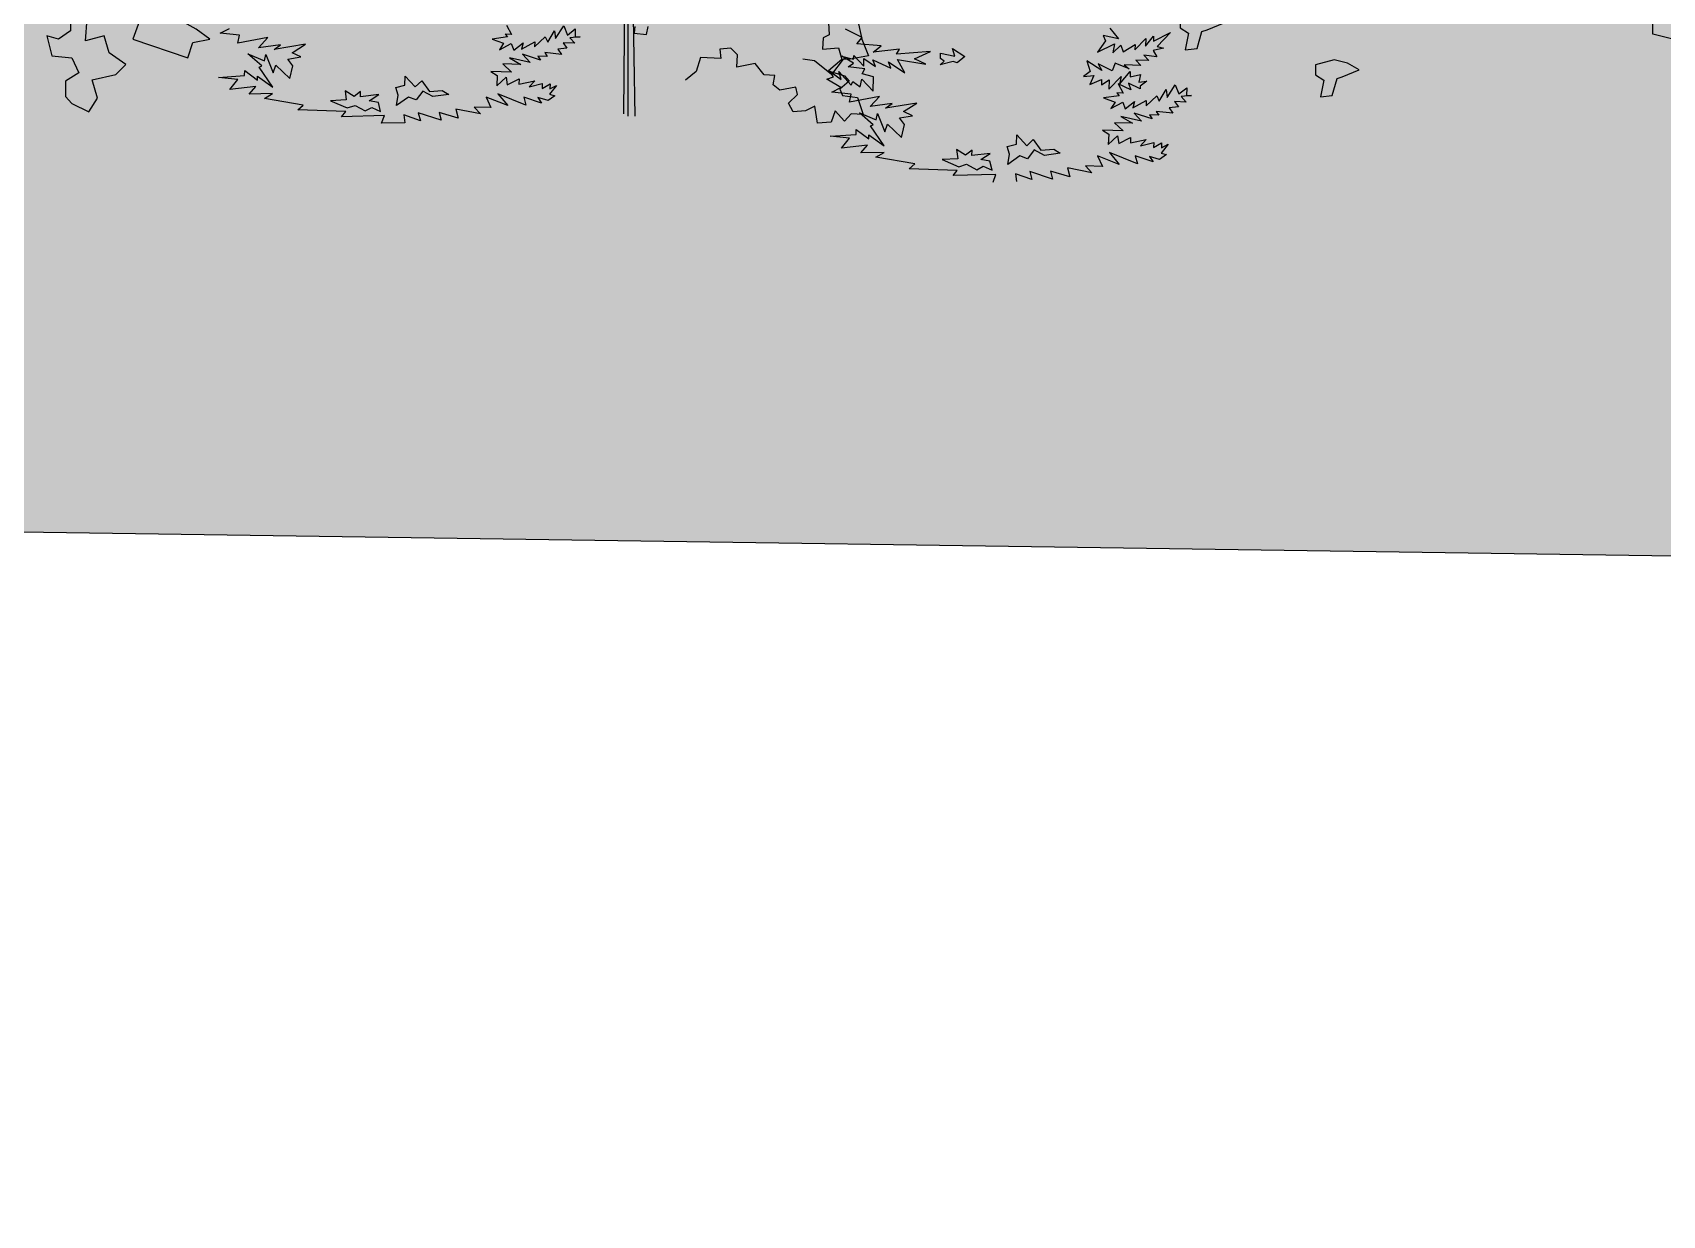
# Model space of a CAD drawing. Header units: inches. Extents: x 11.9 to 85.3, y 21.1 to 37.4.
# Drawn here: x 27.016 to 28.52, y 21.109 to 22.2 of the extents above; entities that cross this region are included whole.
import ezdxf

# ---------------------------------------------------------------- set-up
doc = ezdxf.new("R2010")
doc.units = ezdxf.units.IN
doc.header["$MEASUREMENT"] = 0
doc.layers.add('CAY', color=94, linetype='Continuous')
doc.layers.add('CAY-3', color=61, linetype='Continuous')

# ---------------------------------------------------------------- blocks, each defined once
blk = doc.blocks.new('A$C76451831')
at = {"layer": 'CAY'}
for p, q in [((4638.3, 140.1), (4640.6, 408.3)), ((4647.3, 135.4), (4647.3, 419.7)), ((4661.5, 135.4), (4656.8, 405.9)), ((5127.7, 296.8), (5093.9, 313.9)), ((5120.1, 324.9), (5127.1, 293.6)), ((5636.8, 316.2), (5655.1, 294.3)), ((5726.5, 289.5), (5762, 306.9)), ((5762, 306.9), (5734.3, 278.4)), ((5116.8, 284), (5127.7, 296.8)), ((5167, 279.6), (5116.8, 284)), ((5127.1, 293.6), (5140.7, 259.4)), ((5150.7, 267), (5167, 279.6)), ((5204.4, 272.8), (5150.7, 267)), ((5198.6, 262.6), (5204.4, 272.8)), ((5628.2, 290.2), (5611.5, 266.8)), ((5611.5, 266.8), (5646.6, 284.1)), ((5623.2, 300.8), (5628.2, 290.2)), ((5655.1, 294.3), (5623.2, 300.8)), ((5646.6, 284.1), (5643.2, 265.7)), ((5643.2, 265.7), (5659.6, 281)), ((5659.6, 281), (5664.6, 267.6)), ((5664.6, 267.6), (5689.1, 282.7)), ((5688.7, 271.8), (5710.9, 295)), ((5689.1, 282.7), (5688.7, 271.8)), ((5710.3, 279.2), (5726.9, 299.9)), ((5710.9, 295), (5710.3, 279.2)), ((5747.3, 275.2), (5725.9, 270.5)), ((5725.9, 270.5), (5733.6, 257.1)), ((5726.9, 299.9), (5726.5, 289.5)), ((5734.3, 278.4), (5747.3, 275.2)), ((5029.8, 248.8), (5005.7, 252.3)), ((5064.6, 221), (5029.8, 248.8)), ((5088.8, 252.3), (5064.6, 221)), ((5110, 244.4), (5086.5, 258.4)), ((5086.5, 258.4), (5110.3, 252.1)), ((5103, 252.3), (5088.8, 252.3)), ((5098.9, 236.6), (5110, 244.4)), ((5133.6, 232.7), (5098.9, 236.6)), ((5140.7, 259.4), (5103, 252.3)), ((5110.3, 252.1), (5110.6, 260.2)), ((5110.6, 260.2), (5131.1, 238.2)), ((5131.1, 238.2), (5131.7, 254.1)), ((5131.7, 254.1), (5155.1, 237.4)), ((5155.1, 237.4), (5150.1, 250.7)), ((5150.1, 250.7), (5186.7, 233.6)), ((5186.7, 233.6), (5182.2, 246.9)), ((5182.2, 246.9), (5215.8, 224.4)), ((5268.1, 267.9), (5198.6, 262.6)), ((5200.9, 251.6), (5259, 241.9)), ((5215.8, 224.4), (5200.9, 251.6)), ((5235.4, 253.2), (5268.1, 267.9)), ((5259, 241.9), (5235.4, 253.2)), ((5620.7, 229.3), (5589.6, 249)), ((5589.6, 249), (5596.6, 227.4)), ((5641.9, 228.5), (5613, 242.7)), ((5613, 242.7), (5620.7, 229.3)), ((5647.9, 244.2), (5641.9, 228.5)), ((5676.5, 232.3), (5647.9, 244.2)), ((5700.8, 239.6), (5666.4, 240.8)), ((5666.4, 240.8), (5676.5, 232.3)), ((5717.4, 249.5), (5690.7, 250.4)), ((5690.7, 250.4), (5700.8, 239.6)), ((5733.6, 257.1), (5706.9, 260.7)), ((5706.9, 260.7), (5717.4, 249.5)), ((5055.4, 211.4), (5069.2, 216.4)), ((5084.3, 194.5), (5055.4, 211.4)), ((5069.2, 216.4), (5061.4, 227.5)), ((5061.4, 227.5), (5084.8, 210.4)), ((5080, 226.9), (5105.7, 199.2)), ((5084.8, 210.4), (5080, 226.9)), ((5105.7, 199.2), (5108.7, 206.8)), ((5108.7, 206.8), (5124.2, 195.8)), ((5124.2, 195.8), (5127.5, 211.6)), ((5127.5, 211.6), (5150.6, 186.8)), ((5127.8, 222.5), (5133.6, 232.7)), ((5151.6, 216.2), (5127.8, 222.5)), ((5150.6, 186.8), (5151.6, 216.2)), ((5596.6, 227.4), (5583.1, 217)), ((5583.1, 217), (5604.4, 219)), ((5604.4, 219), (5595.6, 200.7)), ((5595.6, 200.7), (5620, 210.3)), ((5620, 210.3), (5619.6, 199.9)), ((5619.6, 199.9), (5635.8, 209.7)), ((5635.2, 191.1), (5660.1, 217)), ((5635.8, 209.7), (5635.2, 191.1)), ((5654.1, 201.4), (5664.3, 182.4)), ((5680.4, 189.6), (5654.1, 201.4)), ((5656.8, 201.3), (5679, 227.2)), ((5660.1, 217), (5656.8, 201.3)), ((5699.1, 191.6), (5675.5, 203.3)), ((5675.5, 203.3), (5680.4, 189.6)), ((5679, 227.2), (5678.7, 216.4)), ((5678.7, 216.4), (5700.1, 221.1)), ((5700.1, 221.1), (5696.9, 205.3)), ((5696.9, 205.3), (5713.2, 207)), ((5713.2, 207), (5699.3, 197.1)), ((5065.3, 184.8), (5084.3, 194.5)), ((5105.1, 180.6), (5065.3, 184.8)), ((5101.8, 164.4), (5105.1, 180.6)), ((5163.4, 175.9), (5101.8, 164.4)), ((5144.1, 155.3), (5163.4, 175.9)), ((5656, 177.3), (5624.1, 172.9)), ((5624.1, 172.9), (5647.8, 164.4)), ((5651.2, 182.9), (5656, 177.3)), ((5664.3, 182.4), (5651.2, 182.9)), ((5699.3, 197.1), (5699.1, 191.6)), ((5711.5, 156.8), (5733.5, 177.3)), ((5733.5, 177.3), (5738.5, 166.2)), ((5738.5, 166.2), (5752.5, 189.8)), ((5752.5, 189.8), (5754.7, 173.8)), ((5754.7, 173.8), (5771.4, 200)), ((5771.4, 200), (5778.9, 181.1)), ((5778.9, 181.1), (5795.2, 193.7)), ((5805.1, 177.5), (5783.7, 175.5)), ((5783.7, 175.5), (5794.2, 164.3)), ((5795.2, 193.7), (5794.7, 177.9)), ((5794.7, 177.9), (5805.1, 177.5)), ((5150.9, 117.8), (5122.3, 142.4)), ((5122.3, 142.4), (5156.7, 128.1)), ((5189.6, 161.4), (5144.1, 155.3)), ((5156.7, 128.1), (5159.4, 141.1)), ((5159.4, 141.1), (5174.4, 103.4)), ((5240.4, 162.3), (5176.1, 151.4)), ((5176.1, 151.4), (5189.6, 161.4)), ((5204.4, 131.8), (5231.3, 136.3)), ((5213, 144.7), (5240.4, 162.3)), ((5231.3, 136.3), (5213, 144.7)), ((5647.8, 164.4), (5639.2, 151.1)), ((5639.2, 151.1), (5663.7, 163.9)), ((5702.2, 124.9), (5659.9, 134.5)), ((5659.9, 134.5), (5683.5, 120.6)), ((5663.7, 163.9), (5668.6, 150.1)), ((5668.6, 150.1), (5687.7, 165.3)), ((5684.6, 152.2), (5711.8, 167.2)), ((5687.7, 165.3), (5684.6, 152.2)), ((5723.7, 129.6), (5686.9, 141.7)), ((5686.9, 141.7), (5702.2, 124.9)), ((5711.8, 167.2), (5711.5, 156.8)), ((5737.5, 137.3), (5718.5, 137.9)), ((5718.5, 137.9), (5723.7, 129.6)), ((5766.7, 141.2), (5732.4, 145.1)), ((5732.4, 145.1), (5737.5, 137.3)), ((5778, 154.4), (5759.3, 152.4)), ((5759.3, 152.4), (5766.7, 141.2)), ((5794.2, 164.3), (5770.2, 165.1)), ((5770.2, 165.1), (5778, 154.4)), ((5115.3, 97.8), (5115.7, 108.2)), ((5115.7, 108.2), (5141.7, 88.7)), ((5145.4, 115.3), (5150.9, 117.8)), ((5173.4, 74.4), (5145.4, 115.3)), ((5174.4, 103.4), (5180, 119.1)), ((5180, 119.1), (5208.5, 91.8)), ((5214.8, 117.9), (5204.4, 131.8)), ((5208.5, 91.8), (5214.8, 117.9)), ((5621.8, 106.4), (5634.7, 98.2)), ((5664.3, 104.9), (5621.8, 106.4)), ((5646.4, 121.9), (5664.3, 104.9)), ((5683.5, 120.6), (5646.4, 121.9)), ((5062.2, 94.2), (5115.3, 97.8)), ((5101.9, 90.1), (5062.2, 94.2)), ((5085.3, 69.4), (5101.9, 90.1)), ((5138.6, 75.7), (5085.3, 69.4)), ((5124.9, 59.8), (5138.6, 75.7)), ((5141.7, 88.7), (5142, 96.8)), ((5142, 96.8), (5173.4, 74.4)), ((5634.7, 98.2), (5633.9, 77)), ((5633.9, 77), (5653.1, 94.9)), ((5653.1, 94.9), (5655.3, 78.9)), ((5655.3, 78.9), (5679.7, 91.2)), ((5679.7, 91.2), (5679.3, 80.4)), ((5679.3, 80.4), (5711.8, 87.4)), ((5711.8, 87.4), (5700.4, 74.6)), ((5700.4, 74.6), (5727.4, 81.4)), ((5727.4, 81.4), (5727.1, 71)), ((5727.1, 71), (5743.3, 80.8)), ((5756.7, 77.6), (5742.5, 59.6)), ((5743.3, 80.8), (5742.9, 70.4)), ((5742.9, 70.4), (5756.7, 77.6)), ((5172.9, 60.9), (5124.9, 59.8)), ((5156.3, 51), (5172.9, 60.9)), ((5236, 37.4), (5156.3, 51)), ((5224.8, 27.3), (5236, 37.4)), ((5656.5, 36.3), (5611.8, 53.7)), ((5611.8, 53.7), (5621.9, 32)), ((5693.7, 37.2), (5636.1, 60.6)), ((5636.1, 60.6), (5656.5, 36.3)), ((5726, 41.5), (5689.3, 53.7)), ((5689.3, 53.7), (5693.7, 37.2)), ((5739.3, 46.5), (5718.3, 52.7)), ((5718.3, 52.7), (5726, 41.5)), ((5753.3, 56.5), (5739.3, 46.5)), ((5742.5, 59.6), (5753.3, 56.5)), ((5323.5, 23.9), (5224.8, 27.3)), ((5314.9, 13.3), (5323.5, 23.9)), ((5402.9, 15.7), (5314.9, 13.3)), ((5396.9, 0), (5402.9, 15.7)), ((5476.9, 4.9), (5442.9, 17)), ((5442.9, 17), (5445, 1)), ((5472.5, 21.4), (5476.9, 4.9)), ((5519.5, 6.1), (5472.5, 21.4)), ((5515.1, 22.2), (5519.5, 6.1)), ((5554.6, 10.4), (5515.1, 22.2)), ((5600.2, 19.2), (5549.8, 29.1)), ((5549.8, 29.1), (5554.6, 10.4)), ((5621.9, 32), (5587.1, 33.3)), ((5587.1, 33.3), (5600.2, 19.2))]:
    blk.add_line(p, q, dxfattribs=at)
blk.add_lwpolyline([(4397.2, 322.1), (4407.5, 303.2), (4394.3, 303.7), (4399.1, 298), (4367.2, 293.7), (4391, 285.2), (4382.3, 271.9), (4406.8, 284.6), (4411.8, 270.9), (4430.9, 286.1), (4427.7, 273), (4455, 287.9), (4454.6, 277.5), (4476.6, 298.1), (4481.7, 287), (4495.6, 310.5), (4497.8, 294.6), (4514.6, 320.8), (4522.1, 301.9), (4538.4, 314.5), (4537.8, 298.6), (4548.2, 298.3), (4526.8, 296.3), (4537.3, 285.1), (4513.3, 285.9), (4521.1, 275.2), (4502.5, 273.1), (4509.8, 262), (4475.5, 265.9), (4480.6, 258), (4461.6, 258.7), (4466.8, 250.4), (4430.1, 262.5), (4445.3, 245.7), (4403.1, 255.3), (4426.6, 241.3), (4389.5, 242.6), (4407.5, 225.7), (4364.9, 227.2), (4377.8, 219), (4377, 197.7), (4396.2, 215.6), (4398.4, 199.7), (4422.9, 212), (4422.5, 201.1), (4454.9, 208.2), (4443.6, 195.4), (4470.5, 202.2), (4470.2, 191.8), (4486.4, 201.6), (4486, 191.2), (4499.9, 198.4), (4485.6, 180.3), (4496.4, 177.2), (4482.5, 167.3), (4461.4, 173.5), (4469.1, 162.3), (4432.4, 174.5), (4436.8, 158), (4379.2, 181.3), (4399.6, 157), (4354.9, 174.5), (4365, 152.8), (4330.2, 154), (4343.3, 140), (4292.9, 149.9), (4297.7, 131.1), (4258.2, 142.9), (4262.6, 126.9), (4215.6, 142.2), (4220, 125.7), (4186, 137.8), (4188.1, 121.8), (4140.1, 120.8), (4146.1, 136.4), (4058.1, 134.1), (4066.6, 144.6), (3967.9, 148.1), (3979.1, 158.1), (3899.4, 171.8), (3916.1, 181.6), (3868, 180.6), (3881.7, 196.4), (3828.5, 190.1), (3845, 210.9), (3805.3, 215), (3858.5, 218.6), (3858.8, 229), (3884.9, 209.5), (3885.2, 217.6), (3916.5, 195.2), (3888.5, 236.1), (3894, 238.6), (3865.5, 263.2), (3899.8, 248.8), (3902.6, 261.9), (3917.6, 224.2), (3923.1, 239.9), (3951.6, 212.6), (3957.9, 238.7), (3947.6, 252.6), (3974.4, 257.1), (3956.2, 265.5), (3983.5, 283.1), (3919.2, 272.2), (3932.7, 282.1), (3887.2, 276), (3906.5, 296.7), (3844.9, 285.2), (3848.2, 301.4), (3808.5, 305.5), (3827.4, 315.3)], dxfattribs=at)
for points in [[(5288.9, 254), (5289.3, 264.4), (5318.1, 258.4), (5313.6, 274.5), (5339.3, 257.7), (5323, 244.7), (5315, 247.7), (5288.4, 240.9), (5296.4, 248.3)], [(4174.2, 178.1), (4169.4, 194.1), (4188.1, 198.9), (4188.8, 217.4), (4209.3, 195.4), (4222.9, 208.1), (4238.4, 186.2), (4264.8, 188), (4278.1, 179.9), (4245.8, 175.6), (4224.8, 186.7), (4211.1, 168.6), (4195.4, 174.6), (4170.8, 156.9)], [(4138.2, 144.9), (4133.9, 163.6), (4114.9, 167), (4134.4, 179.5), (4096.7, 175.3), (4097, 186.2), (4083.5, 175.8), (4065.4, 187.3), (4067.4, 168.6), (4035.2, 167), (4069.6, 152.2), (4085.6, 157.1), (4106.5, 146), (4119.9, 153.2)], [(5431.1, 57.3), (5426.2, 73.3), (5445, 78.1), (5445.6, 96.7), (5466.2, 74.6), (5479.7, 87.3), (5495.3, 65.5), (5521.6, 67.3), (5535, 59.1), (5502.6, 54.8), (5481.7, 65.9), (5467.9, 47.8), (5452.3, 53.8), (5427.7, 36.1)], [(5395.1, 24.1), (5390.7, 42.8), (5371.8, 46.2), (5391.3, 58.7), (5353.5, 54.6), (5353.9, 65.4), (5340.4, 55), (5322.2, 66.5), (5324.3, 47.9), (5292.1, 46.3), (5326.4, 31.5), (5342.5, 36.4), (5363.4, 25.2), (5376.8, 32.4)]]:
    blk.add_lwpolyline(points, close=True, dxfattribs=at)
at = {"layer": 'CAY-3'}
for p, q in [((1940.4, 71.5), (1940.4, 92.7)), ((1978.8, 61.4), (1940.4, 71.5))]:
    blk.add_line(p, q, dxfattribs=at)
for points in [[(4660.4, 319.2), (4659.4, 305.5), (4684.7, 303.3), (4687.9, 319.2)], [(5059.1, 327.6), (5060.2, 302.3), (5047.5, 296), (5046.4, 272.8), (5079.1, 275.9), (5086.5, 251.7), (5059.1, 228.5), (5091.8, 217.9), (5101.3, 207.4), (5082.3, 190.5), (5087.6, 177.8), (5118.2, 173.6), (5129.8, 138.8), (5105.5, 139.9), (5091.8, 125.1), (5072.8, 146.2), (5064.4, 123), (5035.9, 120.9), (5030.6, 155.7), (5011.6, 146.2), (4986.3, 144.1), (4976.8, 162), (4994.8, 179.9), (4991.6, 194.7), (4958.9, 188.4), (4945.2, 200), (4948.4, 219), (4926.2, 220), (4908.3, 243.2), (4870.3, 235.8), (4871.4, 261.2), (4857.7, 274.9), (4835.5, 272.8), (4837.6, 253.8), (4795.4, 255.9), (4787, 227.4), (4764.8, 209.5)]]:
    blk.add_lwpolyline(points, dxfattribs=at)
for points in [[(3535, 335), (3525, 352.1), (3500.8, 352.1), (3500.8, 310.9), (3476.1, 293.2), (3451.9, 300.2), (3462.5, 259), (3503.8, 255.4), (3517.9, 224.1), (3490.2, 207), (3490.2, 175.8), (3503.8, 161.6), (3538.6, 144.5), (3556.3, 172.2), (3545.6, 210), (3594, 220.6), (3614.6, 241.3), (3580.4, 265.4), (3569.8, 300.2), (3531.5, 290.2)], [(5847.5, 340.7), (5819.8, 347.7), (5781.5, 337.1), (5781.5, 316.5), (5798.6, 305.9), (5792.1, 271.6), (5816.3, 274.6), (5826.3, 309.4), (5836.9, 312.9), (5871.7, 327.1)], [(3728.2, 331.2), (3642.3, 331.5), (3628.8, 293.2), (3741.7, 255.1), (3752.3, 286.4), (3787.1, 293.5), (3759.4, 314.1)], [(6125.5, 244), (6097.8, 251.1), (6059.5, 240.5), (6059.5, 219.9), (6076.6, 209.2), (6070.1, 175), (6094.3, 178), (6104.3, 212.8), (6114.9, 216.3), (6149.7, 230.5)]]:
    blk.add_lwpolyline(points, close=True, dxfattribs=at)

msp = doc.modelspace()

# ---------------------------------------------------------------- hatches: boundary and pattern name
at = {"true_color": 0x000000}
h = msp.add_hatch(color=18, dxfattribs=at)
h.dxf.hatch_style = 1
h.paths.add_polyline_path([(70.5198, 21.5465), (69.2436, 22.3819), (69.2436, 24.0633), (69.1166, 24.0633), (69.1166, 22.2596), (70.2537, 21.5191), (12.4966, 22.5475), (12.4966, 21.9488), (70.5198, 21.1086)])

# ---------------------------------------------------------------- linework, layer by layer
msp.add_lwpolyline([(12.4966, 22.5475), (70.2537, 21.5191), (69.1166, 22.2596), (69.1166, 24.0633), (67.0614, 24.0633), (69.2436, 24.0633), (69.2436, 22.3819), (70.5198, 21.5465), (70.5198, 21.1086), (12.4966, 21.9488)], close=True)

# ---------------------------------------------------------------- block references
at = {"layer": 'CAY', "xscale": 0.0004489089019145984, "yscale": 0.0004489089019145984, "zscale": 0.0004489089019145984}
for p in [(27.6401, 22.1661), (25.4795, 22.0617)]:
    msp.add_blockref('A$C76451831', p, dxfattribs=at)

doc.saveas('drawing.dxf')
